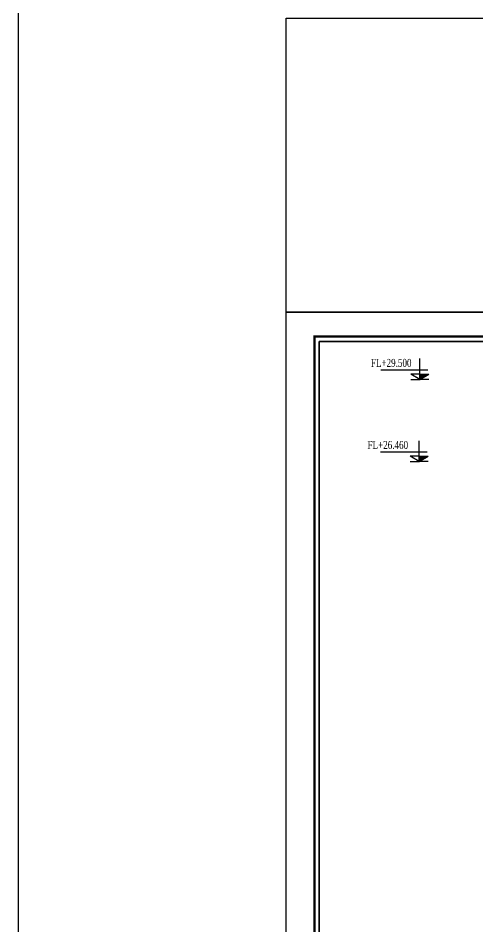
# Model space of a CAD drawing. Header units: inches. Extents: x 315041 to 662841, y -45540 to -35018.
# Drawn here: x 329510.2 to 329680.5, y -36388.8 to -36052.2 of the extents above; entities that cross this region are included whole.
import ezdxf

# ---------------------------------------------------------------- set-up
doc = ezdxf.new("R2010")
doc.units = ezdxf.units.IN
doc.header["$MEASUREMENT"] = 0
for name, color, linetype in [('2', 2, 'Continuous'), ('250', 250, 'Continuous'), ('3', 3, 'Continuous'), ('7', 7, 'Continuous'), ('BAO KHUNG', 31, 'Continuous'), ('flashing', 6, 'Continuous')]:
    doc.layers.add(name, color=color, linetype=linetype)
doc.styles.add('vntimeh.shx', font='vntimeh.shx', dxfattribs={"width": 0.8, "bigfont": 'bigfont.shx'})

# ---------------------------------------------------------------- blocks, each defined once
blk = doc.blocks.new('A$C75D82031')
at = {"layer": '2', "color": 157, "linetype": 'Continuous'}
blk.add_lwpolyline([(0, 420), (594, 420), (594, 0), (0, 0)], close=True, dxfattribs=at)
at = {"layer": '7', "color": 147, "linetype": 'Continuous'}
blk.add_lwpolyline([(12.33, 57.61), (581.67, 57.61), (581.67, 409.19), (12.33, 409.19)], close=True, dxfattribs=at)
at = {"layer": 'BAO KHUNG', "color": 167, "linetype": 'Continuous', "const_width": 0.871}
blk.add_lwpolyline([(10.59, 9.07), (583.41, 9.07), (583.41, 410.93), (10.59, 410.93)], close=True, dxfattribs=at)
blk = doc.blocks.new('cos')
at = {"color": 8}
for p, q in [((0, 0), (0, 7.82)), ((-3, 3.49), (14.52, 3.49)), ((0, 1.99), (-3.39, 1.99)), ((0, 0), (-3.39, 1.99)), ((0, 1.99), (3.39, 1.99)), ((0, 0), (3.39, 1.99))]:
    blk.add_line(p, q, dxfattribs=at)
at = {"color": 4}
for p in [(-3.39, 0), (3.39, 0)]:
    blk.add_line(p, (0, 0), dxfattribs=at)
at = {"color": 8}
blk.add_solid([(0, 0), (-3.39, 1.99), (0, 1.99)], dxfattribs=at)
at = {"layer": '3', "color": 3, "style": 'vntimeh.shx', "width": 0.75}
blk.add_attdef('DSD', (1.32, 4.73), '', height=3, dxfattribs=at)

msp = doc.modelspace()

# ---------------------------------------------------------------- linework, layer by layer
at = {"color": 8}
for points in [[(335697.3238, -35017.8068), (329510.1822, -35017.8068), (329510.1822, -38896.4843), (335697.3238, -38896.4843)], [(329621.7734, -36171.9399), (329906.4424, -36171.9399), (329906.4424, -36523.5197), (329621.7734, -36523.5197)]]:
    msp.add_lwpolyline(points, close=True, dxfattribs=at)
at = {"layer": 'flashing', "color": 8}
msp.add_lwpolyline([(329609.4424, -36052.2326), (330203.4424, -36052.2326), (330203.4424, -36161.1298), (329609.4424, -36161.1298)], close=True, dxfattribs=at)

# ---------------------------------------------------------------- block references
at = {"color": 1}
msp.add_blockref('A$C75D82031', (329609.4423, -36581.1298), dxfattribs=at)
at = {"layer": '250'}
ref = msp.add_blockref('cos', (329658.968, -36186.0769), dxfattribs=dict(at, xscale=-0.98876953125, yscale=0.98876953125, zscale=0.98876953125))
ref.add_attrib('DSD', 'FL+29.500', (329640.8728, -36181.4013), dxfattribs={"layer": '3', "color": 3, "height": 2.96631, "style": 'vntimeh.shx', "width": 0.75})
ref = msp.add_blockref('cos', (329658.7733, -36216.4735), dxfattribs=dict(at, xscale=-0.98876953125, yscale=0.98876953125, zscale=0.98876953125))
ref.add_attrib('DSD', 'FL+26.460', (329639.6187, -36211.7979), dxfattribs={"layer": '3', "color": 3, "height": 2.96631, "style": 'vntimeh.shx', "width": 0.75})

doc.saveas('drawing.dxf')
